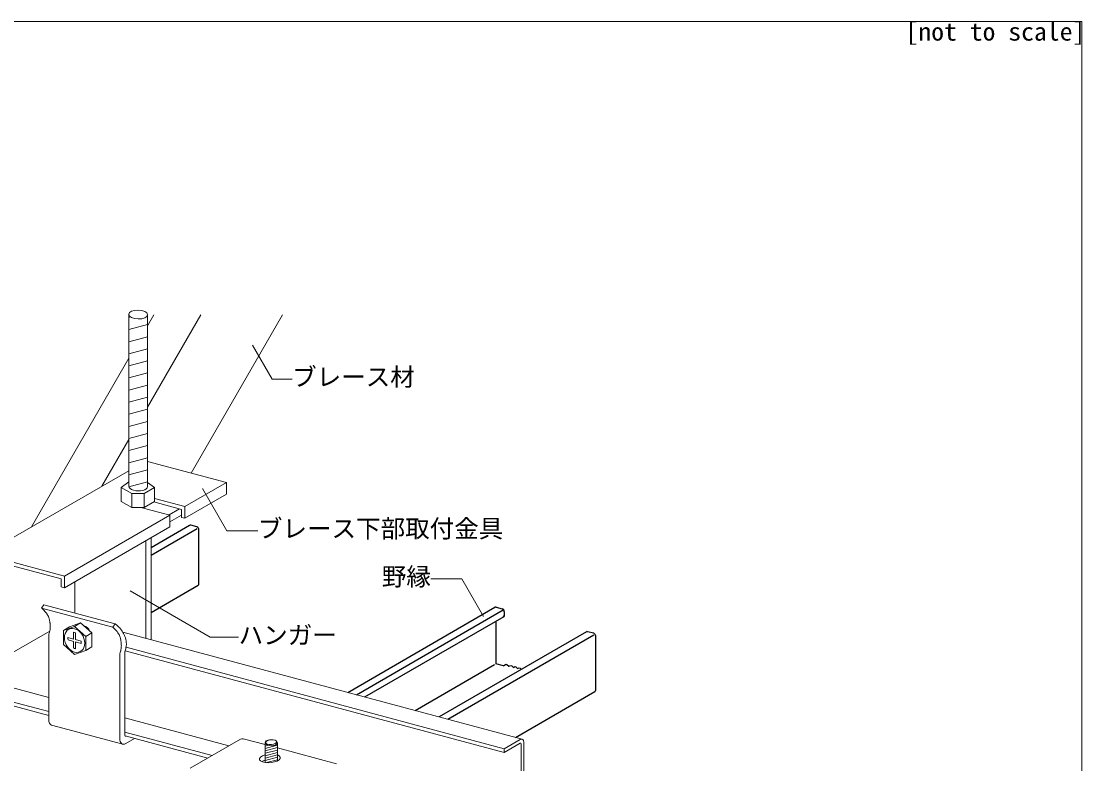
# Model space of a CAD drawing. Units: millimetres on the paper, with parts at other scales. Extents: x -138 to 136, y -92 to 95.
# Drawn here: x -15.8 to 135.5, y -10.8 to 95 of the extents above; entities that cross this region are included whole.
import ezdxf
from ezdxf.enums import TextEntityAlignment as Align

# ---------------------------------------------------------------- set-up
doc = ezdxf.new("R2010")
doc.units = ezdxf.units.MM
for name, color, linetype, lineweight in [('2-1_吊り材', 7, 'Continuous', 18), ('2-2_野縁受け', 3, 'Continuous', 18), ('2-3_野縁', 2, 'Continuous', 25), ('2-4_ブレース・補強材', 4, 'Continuous', 9), ('2-6_文字', 7, 'Continuous', 18), ('2-A_クリップ', 7, 'Continuous', 18), ('2-B_補強金具・金具・その他', 3, 'Continuous', 18), ('F-3_野縁', 7, 'Continuous', 18)]:
    doc.layers.add(name, color=color, linetype=linetype, lineweight=lineweight)
doc.layers.add('F-6_文字', color=7, linetype='Continuous')
doc.styles.add('ＭＳ ゴシック', font='')
doc.styles.get('ＭＳ ゴシック').set_extended_font_data('MS Gothic')

msp = doc.modelspace()

# ---------------------------------------------------------------- linework, layer by layer
at = {"layer": '2-1_吊り材'}
for p, q in [((-0.46, 53.241), (-0.46, 28.721)), ((2.208, 28.674), (2.208, 53.194)), ((-0.46, 52.794), (-0.203, 52.863)), ((-0.46, 51.069), (2.208, 51.783)), ((-0.46, 49.343), (2.208, 50.058)), ((-0.46, 47.618), (2.208, 48.333)), ((-0.46, 45.892), (2.208, 46.607)), ((-0.46, 44.167), (2.208, 44.882)), ((-0.46, 42.441), (2.208, 43.156)), ((-0.46, 40.716), (2.208, 41.431)), ((-0.46, 38.99), (2.208, 39.705)), ((-0.46, 37.265), (2.208, 37.98)), ((-0.46, 35.539), (2.208, 36.254)), ((-0.46, 33.814), (2.208, 34.529)), ((-0.46, 32.089), (2.208, 32.803)), ((-0.46, 30.363), (2.208, 31.078)), ((-1.554, 28.55), (-0.46, 29.346)), ((-0.46, 28.638), (2.208, 29.353)), ((3.22, 28.55), (2.208, 29.286)), ((-1.554, 28.55), (-0.039, 27.71)), ((-1.554, 26.563), (-1.554, 28.55)), ((-0.039, 27.71), (1.705, 27.71)), ((-0.039, 25.723), (1.705, 25.723)), ((2.726, 21.4), (2.726, 6.849)), ((1.987, 20.974), (1.987, 7.047)), ((-8.155, 15.118), (-8.155, 10.654)), ((-12.899, 11.357), (-12.573, 11.838)), ((-2.757, 8.639), (-12.899, 11.357)), ((-2.431, 9.12), (-12.573, 11.838)), ((-8.932, 8.672), (-7.338, 9.245)), ((-8.204, 8.745), (-7.338, 9.245)), ((-7.338, 9.245), (-5.744, 7.818)), ((-11.893, 7.596), (-11.897, 7.586)), ((-11.897, -4.499), (-11.897, 7.585)), ((-9.798, 8.172), (-8.204, 8.745)), ((-9.798, 8.172), (-8.932, 8.672)), ((-9.798, 6.172), (-9.798, 8.172)), ((-8.349, 6.95), (-8.349, 7.939)), ((-8.059, 6.873), (-8.059, 7.817)), ((-6.61, 7.318), (-5.744, 7.818)), ((-5.744, 7.818), (-5.744, 5.818)), ((-8.204, 4.745), (-9.798, 6.172)), ((-8.349, 6.95), (-9.158, 7.167)), ((-8.349, 6.617), (-9.124, 6.825)), ((-8.349, 6.617), (-8.349, 5.672)), ((-8.059, 6.873), (-7.284, 6.665)), ((-8.059, 6.539), (-7.249, 6.322)), ((-8.059, 6.539), (-8.059, 5.55)), ((-6.61, 5.318), (-8.204, 4.745)), ((-6.61, 5.318), (-5.744, 5.818)), ((-1.75, 4.879), (-1.754, 4.868)), ((-1.754, -7.216), (-1.754, 4.868)), ((-1.015, 5.173), (-1.015, -6.79)), ((-1.332, -8.036), (-11.474, -5.319)), ((-0.9, -7.956), (0.362, -7.228))]:
    msp.add_line(p, q, dxfattribs=at)
for points in [[(-1.554, 26.563), (-0.039, 25.723), (-0.039, 27.71)], [(1.705, 25.723), (1.705, 27.71), (3.22, 28.55)], [(1.705, 25.723), (3.22, 26.563), (3.22, 28.55)], [(-12.899, 11.357), (-12.838, 11.3), (-12.733, 11.201), (-12.629, 11.101), (-12.527, 10.999), (-12.429, 10.893), (-12.335, 10.784), (-12.283, 10.719), (-12.232, 10.653), (-12.151, 10.535), (-12.075, 10.412), (-12.006, 10.286), (-11.945, 10.156), (-11.891, 10.024), (-11.863, 9.946), (-11.843, 9.884), (-11.813, 9.777), (-11.787, 9.669), (-11.764, 9.561), (-11.745, 9.451), (-11.728, 9.341), (-11.719, 9.277), (-11.709, 9.205), (-11.695, 9.082), (-11.684, 8.958), (-11.677, 8.835), (-11.674, 8.711), (-11.676, 8.588), (-11.679, 8.516), (-11.684, 8.46), (-11.694, 8.363), (-11.708, 8.267), (-11.725, 8.171), (-11.746, 8.075), (-11.769, 7.981), (-11.784, 7.926), (-11.8, 7.872), (-11.829, 7.78), (-11.86, 7.688), (-11.893, 7.596)], [(-1.015, 5.173), (-0.99, 5.262), (-0.947, 5.416), (-0.906, 5.57), (-0.871, 5.725), (-0.842, 5.88), (-0.822, 6.035), (-0.815, 6.126), (-0.811, 6.251), (-0.821, 6.468), (-0.849, 6.686), (-0.895, 6.901), (-0.955, 7.115), (-1.028, 7.325), (-1.076, 7.445), (-1.122, 7.55), (-1.207, 7.728), (-1.3, 7.901), (-1.402, 8.068), (-1.513, 8.228), (-1.632, 8.381), (-1.706, 8.466), (-1.768, 8.534), (-1.879, 8.646), (-1.995, 8.754), (-2.114, 8.858), (-2.236, 8.961), (-2.359, 9.062), (-2.431, 9.12), (-2.757, 8.639)], [(-8.204, 8.745), (-6.61, 7.318), (-6.61, 5.318)], [(-2.757, 8.639), (-2.696, 8.582), (-2.59, 8.483), (-2.487, 8.383), (-2.385, 8.281), (-2.287, 8.176), (-2.193, 8.067), (-2.14, 8.002), (-2.09, 7.935), (-2.009, 7.817), (-1.933, 7.695), (-1.864, 7.569), (-1.803, 7.439), (-1.748, 7.306), (-1.721, 7.228), (-1.701, 7.167), (-1.671, 7.06), (-1.645, 6.952), (-1.622, 6.843), (-1.602, 6.733), (-1.585, 6.623), (-1.576, 6.559), (-1.567, 6.488), (-1.553, 6.364), (-1.542, 6.241), (-1.534, 6.117), (-1.531, 5.994), (-1.533, 5.87), (-1.537, 5.799), (-1.541, 5.742), (-1.552, 5.646), (-1.566, 5.549), (-1.583, 5.453), (-1.604, 5.358), (-1.627, 5.263), (-1.642, 5.209), (-1.658, 5.154), (-1.687, 5.062), (-1.718, 4.97), (-1.75, 4.879)]]:
    msp.add_lwpolyline(points, dxfattribs=at)
for centre, major_axis, ratio in [((0.874, 53.218), (1.334, -0.031), 0.474095), ((-8.204, 6.745), (-0.808, 1.6), 0.751651)]:
    msp.add_ellipse(centre, major_axis=major_axis, ratio=ratio, dxfattribs=at)
for centre, major_axis, ratio, start_param, end_param in [((0.874, 28.697), (1.334, -0.031), 0.474095, 3.1524634, 6.2940561), ((-8.204, 6.745), (-0.583, 1.154), 0.65557, 5.4742572, 5.7789525), ((-6.826, 7.726), (-0.525, 1.04), 0.751651, 4.6547217, 5.7294018), ((-6.826, 7.726), (-0.485, 0.96), 0.751651, 4.8174853, 5.5666383), ((-8.204, 6.745), (-0.583, 1.154), 0.65557, 0.8959103, 1.1852374), ((-8.204, 6.745), (-0.583, 1.154), 0.65557, 4.037503, 4.32683), ((-8.204, 6.745), (-0.583, 1.154), 0.65557, 2.3326645, 2.6373598), ((-11.042, -4.005), (-0.464, -1.304), 0.550454, 5.2863602, 6.3273623), ((-0.9, -6.723), (-0.464, -1.304), 0.550454, 5.2863602, 6.8571565), ((-0.9, -6.723), (-0.063, -0.176), 0.550454, 5.2863602, 6.8571565)]:
    msp.add_ellipse(centre, major_axis=major_axis, ratio=ratio, start_param=start_param, end_param=end_param, dxfattribs=at)
at = {"layer": '2-2_野縁受け'}
for p, q in [((-1.32, 7.934), (55.639, -7.329)), ((53.108, -9.228), (-0.988, 5.268)), ((53.108, -8.694), (-0.863, 5.767)), ((-11.897, -1.379), (-24.798, 2.078)), ((-11.897, -3.943), (-27.659, 0.28)), ((-11.897, -3.41), (-27.028, 0.645)), ((13.82, -8.27), (-1.015, -4.295)), ((11.418, -9.657), (-1.015, -6.325)), ((10.787, -10.021), (-1.001, -6.863)), ((53.108, -8.694), (55.394, -7.374)), ((53.108, -9.228), (55.394, -7.908)), ((53.108, -8.694), (53.108, -9.228)), ((53.108, -8.694), (53.108, -9.228)), ((55.51, -8.008), (55.51, -19.274)), ((55.879, -7.794), (55.879, -19.061))]:
    msp.add_line(p, q, dxfattribs=at)
for major_axis in [(0.263, 0.74), (0.063, 0.176)]:
    msp.add_ellipse((55.394, -8.074), major_axis=major_axis, ratio=0.550454, start_param=5.2863602, end_param=6.8571565, dxfattribs=at)
at = {"layer": '2-3_野縁'}
for p, q in [((8.217, 23.141), (2.726, 19.97)), ((9.258, 22.927), (8.389, 23.16)), ((2.726, 18.91), (9.285, 22.697)), ((9.548, 14.849), (9.548, 22.516)), ((2.726, 10.742), (9.43, 14.612)), ((30.764, -0.663), (51.777, 11.469)), ((32.018, -0.999), (52.962, 11.093)), ((51.949, 11.488), (52.818, 11.255)), ((53.108, 10.844), (53.108, 10.177)), ((33.201, -1.316), (53.108, 10.177)), ((51.891, 9.474), (51.891, 3.41)), ((53.108, 10.177), (52.963, 10.216)), ((64.817, 7.975), (43.804, -4.157)), ((65.858, 7.761), (64.989, 7.994)), ((45.058, -4.493), (65.885, 7.532)), ((66.148, -0.317), (66.148, 7.35)), ((40.375, -3.239), (51.729, 3.317)), ((52.992, 3.115), (51.891, 3.41)), ((52.992, 3.115), (53.325, 3.359)), ((53.76, 3.076), (54.05, 3.165)), ((54.05, 3.165), (54.195, 3.126)), ((54.195, 3.126), (54.412, 2.901)), ((54.412, 2.901), (54.629, 3.009)), ((54.629, 3.009), (54.774, 2.971)), ((54.774, 2.971), (54.991, 2.746)), ((54.991, 2.746), (55.209, 2.854)), ((55.209, 2.854), (55.354, 2.815)), ((55.354, 2.815), (55.542, 2.62)), ((54.721, -7.083), (66.03, -0.554))]:
    msp.add_line(p, q, dxfattribs=at)
msp.add_lwpolyline([(53.325, 3.359), (53.47, 3.32), (53.76, 3.076)], dxfattribs=at)
for centre, start_param, end_param in [((8.389, 22.826), 5.6914085, 6.3251409), ((9.258, 22.593), 4.1206122, 5.6914085), ((9.258, 14.927), 3.1835482, 4.1206122), ((51.949, 11.154), 5.6914085, 6.3251409), ((52.818, 10.921), 4.1206122, 5.6914085), ((64.989, 7.66), 5.6914085, 6.3251409), ((65.858, 7.427), 4.1206122, 5.6914085), ((65.858, -0.239), 3.1835482, 4.1206122)]:
    msp.add_ellipse(centre, major_axis=(-0.162, 0.32), ratio=0.751651, start_param=start_param, end_param=end_param, dxfattribs=at)
at = {"layer": '2-4_ブレース・補強材', "color": 7, "lineweight": 18}
msp.add_line((2.208, 51.613), (3.12, 53.194), dxfattribs=at)
at = {"layer": '2-4_ブレース・補強材'}
for p, q in [((2.208, 40.022), (9.813, 53.194)), ((21.479, 53.194), (8.438, 30.606)), ((-14.351, 22.932), (-0.46, 46.992)), ((-4.313, 28.728), (-0.46, 35.401))]:
    msp.add_line(p, q, dxfattribs=at)
at = {"layer": '2-6_文字'}
for p, q in [((-0.26, 13.801), (11.164, 7.205)), ((11.164, 7.205), (15.204, 7.205))]:
    msp.add_line(p, q, dxfattribs=at)
for points in [[(22.832, 44.022), (19.996, 44.022), (17.204, 48.858)], [(10.069, 28.398), (13.535, 22.394), (17.959, 22.394)], [(42.631, 15.537), (47.028, 15.537), (50.146, 10.137)]]:
    msp.add_lwpolyline(points, dxfattribs=at)
at = {"layer": '2-A_クリップ'}
for p, q in [((18.971, -10.653), (18.971, -7.829)), ((18.971, -8.66), (20.732, -8.188)), ((18.971, -8.315), (19.409, -8.197)), ((18.971, -9.005), (20.732, -8.533)), ((18.971, -9.35), (20.732, -8.878)), ((20.732, -7.86), (20.732, -10.429)), ((18.971, -9.695), (20.732, -9.223)), ((18.971, -10.04), (20.732, -9.568)), ((18.971, -10.385), (20.732, -9.913)), ((19.172, -10.677), (20.732, -10.259))]:
    msp.add_line(p, q, dxfattribs=at)
msp.add_ellipse((19.852, -7.844), major_axis=(0.88, -0.02), ratio=0.474, start_param=1.5365587, end_param=6.7586014, dxfattribs=at)
msp.add_ellipse((19.852, -7.756), major_axis=(0.792, 0.058), ratio=0.4101, dxfattribs=at)
at = {"layer": '2-B_補強金具・金具・その他'}
for p, q in [((13.456, 29.262), (2.208, 32.276)), ((-0.46, 30.952), (-21.142, 19.011)), ((7.514, 25.831), (13.456, 29.262)), ((13.456, 29.262), (13.456, 27.595)), ((13.456, 27.595), (7.514, 24.165)), ((3.081, 26.486), (7.05, 25.422)), ((3.22, 26.982), (7.514, 25.831)), ((7.514, 25.831), (7.514, 24.165)), ((-9.638, 15.929), (5.406, 24.615)), ((1.268, 25.723), (5.406, 24.615)), ((6.76, 25.5), (5.284, 24.647)), ((5.406, 24.615), (5.406, 22.948)), ((7.05, 24.6), (5.406, 23.651)), ((7.05, 25.422), (7.05, 24.289)), ((7.514, 24.165), (7.05, 24.289)), ((5.406, 22.948), (-9.638, 14.262)), ((-21.142, 19.011), (-9.638, 15.929)), ((-9.638, 15.929), (-10.102, 16.053)), ((-9.638, 15.929), (-9.638, 14.262)), ((-9.638, 14.262), (-10.102, 14.386)), ((-19.524, 3.599), (-11.742, 8.091)), ((8.287, -11.464), (15.464, -7.321)), ((15.858, -7.278), (18.971, -8.112)), ((20.732, -8.584), (29.152, -10.84))]:
    msp.add_line(p, q, dxfattribs=at)
msp.add_lwpolyline([(-20.679, 18.354), (-10.102, 15.52), (-10.102, 14.386)], dxfattribs=at)
for centre, major_axis, ratio, start_param, end_param in [((15.858, -8.045), (0.372, -0.736), 0.751651, 2.5498158, 3.1835482), ((19.662, -10.071), (1.482, 0.108), 0.410193, 2.025865, 7.0176266), ((19.662, -10.837), (1.482, 0.108), 0.410193, 2.025865, 2.4331373), ((19.662, -10.837), (1.482, 0.108), 0.410193, 0.6488531, 0.7344413)]:
    msp.add_ellipse(centre, major_axis=major_axis, ratio=ratio, start_param=start_param, end_param=end_param, dxfattribs=at)
at = {"layer": 'F-3_野縁', "color": 3}
for p, q in [((-137.5, 95), (135.5, 95)), ((135.5, 95), (135.5, -90.5))]:
    msp.add_line(p, q, dxfattribs=at)

# ---------------------------------------------------------------- texts
at = {"layer": '2-6_文字', "style": 'ＭＳ ゴシック'}
for s, p in [('ブレース材', (22.832, 42.272)), ('ブレース下部取付金具', (17.959, 20.644)), ('野縁', (35.631, 13.787)), ('ハンガー', (15.204, 5.455))]:
    msp.add_text(s, height=2.566, dxfattribs=at).set_placement(p, align=Align.BOTTOM_LEFT)
at = {"layer": 'F-6_文字', "style": 'ＭＳ ゴシック', "width": 1.05}
msp.add_text('[not to scale]', height=2.566, dxfattribs=at).set_placement((110.35, 91.5), align=Align.BOTTOM_LEFT)

doc.saveas('drawing.dxf')
